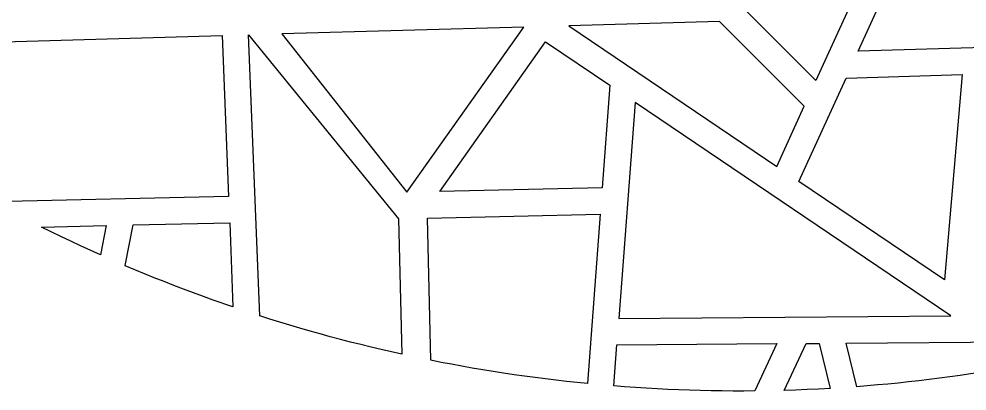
# Model space of a CAD drawing. Header units: centimetres. Extents: x 15.8 to 96.3, y -35.4 to 45.1.
# Drawn here: x 37.96 to 61.86, y -34.73 to -25.35 of the extents above; entities that cross this region are included whole.
import ezdxf

# ---------------------------------------------------------------- set-up
doc = ezdxf.new("R2010")
doc.units = ezdxf.units.CM
doc.header["$MEASUREMENT"] = 0
doc.layers.add('layer 1', color=7, linetype='Continuous')

msp = doc.modelspace()

# ---------------------------------------------------------------- linework, layer by layer
at = {"layer": 'layer 1', "color": 15}
for points, knots in [([(61.15929, -16.74705), (61.15929, -16.74705), (59.69753, -20.49693), (59.69753, -20.49693), (59.69753, -20.49693), (59.69753, -20.49693), (53.89949, -22.75125), (53.89949, -22.75125), (53.89949, -22.75125), (53.89949, -22.75125), (58.05326, -26.90502), (58.05326, -26.90502), (58.05326, -26.90502), (58.05326, -26.90502), (60.57797, -21.37568), (60.57797, -21.37568), (60.57797, -21.37568), (60.57797, -21.37568), (66.10901, -18.84928), (66.10901, -18.84928), (66.10901, -18.84928), (66.10901, -18.84928), (63.08747, -15.8345), (63.08747, -15.8345), (63.08747, -15.8345), (63.08747, -15.8345), (62.17661, -16.74536), (62.17661, -16.74536), (62.17661, -16.74536), (62.17661, -16.74536), (61.15929, -16.74705), (61.15929, -16.74705)], [0, 0, 0, 0, 0.11111111, 0.11111111, 0.11111111, 0.11111111, 0.22222222, 0.22222222, 0.22222222, 0.22222222, 0.33333333, 0.33333333, 0.33333333, 0.33333333, 0.44444444, 0.44444444, 0.44444444, 0.44444444, 0.55555556, 0.55555556, 0.55555556, 0.55555556, 0.66666667, 0.66666667, 0.66666667, 0.66666667, 0.77777778, 0.77777778, 0.77777778, 0.77777778, 1, 1, 1, 1]), ([(61.07987, -21.87758), (61.07987, -21.87758), (59.12128, -26.16823), (59.12128, -26.16823), (59.12128, -26.16823), (59.12128, -26.16823), (65.18801, -25.98741), (65.18801, -25.98741), (65.18801, -25.98741), (65.18801, -25.98741), (65.37052, -19.91899), (65.37052, -19.91899), (65.37052, -19.91899), (65.37052, -19.91899), (61.07987, -21.87758), (61.07987, -21.87758)], [0, 0, 0, 0, 0.2, 0.2, 0.2, 0.2, 0.4, 0.4, 0.4, 0.4, 0.6, 0.6, 0.6, 0.6, 1, 1, 1, 1]), ([(44.58477, -25.72886), (44.58477, -25.72886), (50.6853, -25.55818), (50.6853, -25.55818), (50.6853, -25.55818), (50.6853, -25.55818), (47.7415, -29.7204), (47.7415, -29.7204), (47.7415, -29.7204), (47.7415, -29.7204), (44.58477, -25.72886), (44.58477, -25.72886)], [0, 0, 0, 0, 0.25, 0.25, 0.25, 0.25, 0.5, 0.5, 0.5, 0.5, 1, 1, 1, 1]), ([(55.62488, -25.4196), (55.62488, -25.4196), (57.75922, -27.54888), (57.75922, -27.54888), (57.75922, -27.54888), (57.75922, -27.54888), (57.06467, -29.06978), (57.06467, -29.06978), (57.06467, -29.06978), (57.06467, -29.06978), (51.82599, -25.52607), (51.82599, -25.52607), (51.82599, -25.52607), (51.82599, -25.52607), (55.62488, -25.4196), (55.62488, -25.4196)], [0, 0, 0, 0, 0.2, 0.2, 0.2, 0.2, 0.4, 0.4, 0.4, 0.4, 0.6, 0.6, 0.6, 0.6, 1, 1, 1, 1]), ([(36.9515, -29.77109), (36.9515, -29.77109), (37.29455, -29.95867), (37.29455, -29.95867), (37.29455, -29.95867), (37.29455, -29.95867), (43.24299, -29.82348), (43.24299, -29.82348), (43.24299, -29.82348), (43.24299, -29.82348), (43.08076, -25.77279), (43.08076, -25.77279), (43.08076, -25.77279), (43.08076, -25.77279), (37.57338, -25.92657), (37.57338, -25.92657), (37.57338, -25.92657), (37.57338, -25.92657), (36.9515, -29.7694), (36.9515, -29.7694), (36.9515, -29.7694), (36.9515, -29.7694), (36.9515, -29.77109), (36.9515, -29.77109)], [0, 0, 0, 0, 0.14285714, 0.14285714, 0.14285714, 0.14285714, 0.28571429, 0.28571429, 0.28571429, 0.28571429, 0.42857143, 0.42857143, 0.42857143, 0.42857143, 0.57142857, 0.57142857, 0.57142857, 0.57142857, 0.71428571, 0.71428571, 0.71428571, 0.71428571, 1, 1, 1, 1]), ([(44.03049, -32.83488), (44.03049, -32.83488), (44.28228, -32.9143), (44.28228, -32.9143), (44.28228, -32.9143), (44.28228, -32.9143), (44.53576, -32.99373), (44.53576, -32.99373), (44.53576, -32.99373), (44.53576, -32.99373), (44.78925, -33.06977), (44.78925, -33.06977), (44.78925, -33.06977), (44.78925, -33.06977), (45.04273, -33.14413), (45.04273, -33.14413), (45.04273, -33.14413), (45.04273, -33.14413), (45.29791, -33.2168), (45.29791, -33.2168), (45.29791, -33.2168), (45.29791, -33.2168), (45.55308, -33.28946), (45.55308, -33.28946), (45.55308, -33.28946), (45.55308, -33.28946), (45.80826, -33.36044), (45.80826, -33.36044), (45.80826, -33.36044), (45.80826, -33.36044), (46.06343, -33.42803), (46.06343, -33.42803), (46.06343, -33.42803), (46.06343, -33.42803), (46.3203, -33.49563), (46.3203, -33.49563), (46.3203, -33.49563), (46.3203, -33.49563), (46.57885, -33.55984), (46.57885, -33.55984), (46.57885, -33.55984), (46.57885, -33.55984), (46.83572, -33.62237), (46.83572, -33.62237), (46.83572, -33.62237), (46.83572, -33.62237), (47.09427, -33.68321), (47.09427, -33.68321), (47.09427, -33.68321), (47.09427, -33.68321), (47.35114, -33.74235), (47.35114, -33.74235), (47.35114, -33.74235), (47.35114, -33.74235), (47.60969, -33.8015), (47.60969, -33.8015), (47.60969, -33.8015), (47.60969, -33.8015), (47.53195, -30.39129), (47.53195, -30.39129), (47.53195, -30.39129), (47.53195, -30.39129), (43.7432, -25.7542), (43.7432, -25.7542), (43.7432, -25.7542), (43.7432, -25.7542), (44.03049, -32.83319), (44.03049, -32.83319), (44.03049, -32.83319), (44.03049, -32.83319), (44.03049, -32.83488), (44.03049, -32.83488)], [0, 0, 0, 0, 0.05263158, 0.05263158, 0.05263158, 0.05263158, 0.10526316, 0.10526316, 0.10526316, 0.10526316, 0.15789474, 0.15789474, 0.15789474, 0.15789474, 0.21052632, 0.21052632, 0.21052632, 0.21052632, 0.26315789, 0.26315789, 0.26315789, 0.26315789, 0.31578947, 0.31578947, 0.31578947, 0.31578947, 0.36842105, 0.36842105, 0.36842105, 0.36842105, 0.42105263, 0.42105263, 0.42105263, 0.42105263, 0.47368421, 0.47368421, 0.47368421, 0.47368421, 0.52631579, 0.52631579, 0.52631579, 0.52631579, 0.57894737, 0.57894737, 0.57894737, 0.57894737, 0.63157895, 0.63157895, 0.63157895, 0.63157895, 0.68421053, 0.68421053, 0.68421053, 0.68421053, 0.73684211, 0.73684211, 0.73684211, 0.73684211, 0.78947368, 0.78947368, 0.78947368, 0.78947368, 0.84210526, 0.84210526, 0.84210526, 0.84210526, 0.89473684, 0.89473684, 0.89473684, 0.89473684, 1, 1, 1, 1]), ([(48.56955, -29.70181), (48.56955, -29.70181), (52.66418, -29.60886), (52.66418, -29.60886), (52.66418, -29.60886), (52.66418, -29.60886), (52.85682, -27.02501), (52.85682, -27.02501), (52.85682, -27.02501), (52.85682, -27.02501), (51.23621, -25.92995), (51.23621, -25.92995), (51.23621, -25.92995), (51.23621, -25.92995), (48.56955, -29.70181), (48.56955, -29.70181)], [0, 0, 0, 0, 0.2, 0.2, 0.2, 0.2, 0.4, 0.4, 0.4, 0.4, 0.6, 0.6, 0.6, 0.6, 1, 1, 1, 1]), ([(61.2928, -31.93078), (61.2928, -31.93078), (61.74062, -26.75631), (61.74062, -26.75631), (61.74062, -26.75631), (61.74062, -26.75631), (58.81372, -26.8425), (58.81372, -26.8425), (58.81372, -26.8425), (58.81372, -26.8425), (57.62403, -29.44494), (57.62403, -29.44494), (57.62403, -29.44494), (57.62403, -29.44494), (61.2928, -31.93078), (61.2928, -31.93078)], [0, 0, 0, 0, 0.2, 0.2, 0.2, 0.2, 0.4, 0.4, 0.4, 0.4, 0.6, 0.6, 0.6, 0.6, 1, 1, 1, 1]), ([(53.49223, -27.45424), (53.49223, -27.45424), (61.45165, -32.83826), (61.45165, -32.83826), (61.45165, -32.83826), (61.45165, -32.83826), (53.08496, -32.89909), (53.08496, -32.89909), (53.08496, -32.89909), (53.08496, -32.89909), (53.49223, -27.45424), (53.49223, -27.45424)], [0, 0, 0, 0, 0.25, 0.25, 0.25, 0.25, 0.5, 0.5, 0.5, 0.5, 1, 1, 1, 1]), ([(48.33973, -33.95359), (48.33973, -33.95359), (48.60166, -34.00767), (48.60166, -34.00767), (48.60166, -34.00767), (48.60166, -34.00767), (48.86359, -34.05498), (48.86359, -34.05498), (48.86359, -34.05498), (48.86359, -34.05498), (49.12553, -34.10399), (49.12553, -34.10399), (49.12553, -34.10399), (49.12553, -34.10399), (49.38915, -34.15131), (49.38915, -34.15131), (49.38915, -34.15131), (49.38915, -34.15131), (49.65109, -34.19525), (49.65109, -34.19525), (49.65109, -34.19525), (49.65109, -34.19525), (49.91471, -34.23918), (49.91471, -34.23918), (49.91471, -34.23918), (49.91471, -34.23918), (50.17834, -34.27805), (50.17834, -34.27805), (50.17834, -34.27805), (50.17834, -34.27805), (50.44196, -34.31861), (50.44196, -34.31861), (50.44196, -34.31861), (50.44196, -34.31861), (50.70727, -34.35748), (50.70727, -34.35748), (50.70727, -34.35748), (50.70727, -34.35748), (50.9709, -34.39127), (50.9709, -34.39127), (50.9709, -34.39127), (50.9709, -34.39127), (51.23452, -34.42507), (51.23452, -34.42507), (51.23452, -34.42507), (51.23452, -34.42507), (51.49984, -34.45887), (51.49984, -34.45887), (51.49984, -34.45887), (51.49984, -34.45887), (51.76346, -34.4876), (51.76346, -34.4876), (51.76346, -34.4876), (51.76346, -34.4876), (52.03046, -34.51633), (52.03046, -34.51633), (52.03046, -34.51633), (52.03046, -34.51633), (52.29409, -34.54337), (52.29409, -34.54337), (52.29409, -34.54337), (52.29409, -34.54337), (52.61348, -30.27468), (52.61348, -30.27468), (52.61348, -30.27468), (52.61348, -30.27468), (48.25861, -30.37439), (48.25861, -30.37439), (48.25861, -30.37439), (48.25861, -30.37439), (48.33973, -33.95528), (48.33973, -33.95528), (48.33973, -33.95528), (48.33973, -33.95528), (48.33973, -33.95359), (48.33973, -33.95359)], [0, 0, 0, 0, 0.05, 0.05, 0.05, 0.05, 0.1, 0.1, 0.1, 0.1, 0.15, 0.15, 0.15, 0.15, 0.2, 0.2, 0.2, 0.2, 0.25, 0.25, 0.25, 0.25, 0.3, 0.3, 0.3, 0.3, 0.35, 0.35, 0.35, 0.35, 0.4, 0.4, 0.4, 0.4, 0.45, 0.45, 0.45, 0.45, 0.5, 0.5, 0.5, 0.5, 0.55, 0.55, 0.55, 0.55, 0.6, 0.6, 0.6, 0.6, 0.65, 0.65, 0.65, 0.65, 0.7, 0.7, 0.7, 0.7, 0.75, 0.75, 0.75, 0.75, 0.8, 0.8, 0.8, 0.8, 0.85, 0.85, 0.85, 0.85, 0.9, 0.9, 0.9, 0.9, 1, 1, 1, 1]), ([(38.52311, -30.59576), (38.52311, -30.59576), (38.76983, -30.71744), (38.76983, -30.71744), (38.76983, -30.71744), (38.76983, -30.71744), (39.01656, -30.83742), (39.01656, -30.83742), (39.01656, -30.83742), (39.01656, -30.83742), (39.26497, -30.95571), (39.26497, -30.95571), (39.26497, -30.95571), (39.26497, -30.95571), (39.5117, -31.07231), (39.5117, -31.07231), (39.5117, -31.07231), (39.5117, -31.07231), (40.0136, -31.29876), (40.0136, -31.29876), (40.0136, -31.29876), (40.0136, -31.29876), (40.15893, -30.56028), (40.15893, -30.56028), (40.15893, -30.56028), (40.15893, -30.56028), (38.5248, -30.59576), (38.5248, -30.59576), (38.5248, -30.59576), (38.5248, -30.59576), (38.52311, -30.59576), (38.52311, -30.59576)], [0, 0, 0, 0, 0.11111111, 0.11111111, 0.11111111, 0.11111111, 0.22222222, 0.22222222, 0.22222222, 0.22222222, 0.33333333, 0.33333333, 0.33333333, 0.33333333, 0.44444444, 0.44444444, 0.44444444, 0.44444444, 0.55555556, 0.55555556, 0.55555556, 0.55555556, 0.66666667, 0.66666667, 0.66666667, 0.66666667, 0.77777778, 0.77777778, 0.77777778, 0.77777778, 1, 1, 1, 1]), ([(40.63717, -31.57083), (40.63717, -31.57083), (40.8822, -31.67223), (40.8822, -31.67223), (40.8822, -31.67223), (40.8822, -31.67223), (41.12555, -31.77362), (41.12555, -31.77362), (41.12555, -31.77362), (41.12555, -31.77362), (41.37059, -31.87333), (41.37059, -31.87333), (41.37059, -31.87333), (41.37059, -31.87333), (41.61731, -31.97134), (41.61731, -31.97134), (41.61731, -31.97134), (41.61731, -31.97134), (41.86404, -32.06766), (41.86404, -32.06766), (41.86404, -32.06766), (41.86404, -32.06766), (42.11076, -32.1623), (42.11076, -32.1623), (42.11076, -32.1623), (42.11076, -32.1623), (42.35918, -32.25524), (42.35918, -32.25524), (42.35918, -32.25524), (42.35918, -32.25524), (42.60759, -32.34819), (42.60759, -32.34819), (42.60759, -32.34819), (42.60759, -32.34819), (42.8577, -32.43606), (42.8577, -32.43606), (42.8577, -32.43606), (42.8577, -32.43606), (43.35453, -32.61012), (43.35453, -32.61012), (43.35453, -32.61012), (43.35453, -32.61012), (43.27172, -30.48761), (43.27172, -30.48761), (43.27172, -30.48761), (43.27172, -30.48761), (40.83996, -30.54338), (40.83996, -30.54338), (40.83996, -30.54338), (40.83996, -30.54338), (40.63717, -31.56914), (40.63717, -31.56914), (40.63717, -31.56914), (40.63717, -31.56914), (40.63717, -31.57083), (40.63717, -31.57083)], [0, 0, 0, 0, 0.06666667, 0.06666667, 0.06666667, 0.06666667, 0.13333333, 0.13333333, 0.13333333, 0.13333333, 0.2, 0.2, 0.2, 0.2, 0.26666667, 0.26666667, 0.26666667, 0.26666667, 0.33333333, 0.33333333, 0.33333333, 0.33333333, 0.4, 0.4, 0.4, 0.4, 0.46666667, 0.46666667, 0.46666667, 0.46666667, 0.53333333, 0.53333333, 0.53333333, 0.53333333, 0.6, 0.6, 0.6, 0.6, 0.66666667, 0.66666667, 0.66666667, 0.66666667, 0.73333333, 0.73333333, 0.73333333, 0.73333333, 0.8, 0.8, 0.8, 0.8, 0.86666667, 0.86666667, 0.86666667, 0.86666667, 1, 1, 1, 1]), ([(52.95653, -34.60251), (52.95653, -34.60251), (53.23029, -34.62279), (53.23029, -34.62279), (53.23029, -34.62279), (53.23029, -34.62279), (53.50237, -34.64307), (53.50237, -34.64307), (53.50237, -34.64307), (53.50237, -34.64307), (53.77613, -34.65997), (53.77613, -34.65997), (53.77613, -34.65997), (53.77613, -34.65997), (54.04989, -34.67518), (54.04989, -34.67518), (54.04989, -34.67518), (54.04989, -34.67518), (54.32197, -34.68701), (54.32197, -34.68701), (54.32197, -34.68701), (54.32197, -34.68701), (54.59573, -34.69884), (54.59573, -34.69884), (54.59573, -34.69884), (54.59573, -34.69884), (54.86949, -34.70898), (54.86949, -34.70898), (54.86949, -34.70898), (54.86949, -34.70898), (55.14326, -34.71743), (55.14326, -34.71743), (55.14326, -34.71743), (55.14326, -34.71743), (55.41533, -34.72249), (55.41533, -34.72249), (55.41533, -34.72249), (55.41533, -34.72249), (55.68909, -34.72756), (55.68909, -34.72756), (55.68909, -34.72756), (55.68909, -34.72756), (55.96286, -34.72925), (55.96286, -34.72925), (55.96286, -34.72925), (55.96286, -34.72925), (56.23662, -34.72925), (56.23662, -34.72925), (56.23662, -34.72925), (56.23662, -34.72925), (56.51038, -34.72756), (56.51038, -34.72756), (56.51038, -34.72756), (56.51038, -34.72756), (57.06974, -33.5345), (57.06974, -33.5345), (57.06974, -33.5345), (57.06974, -33.5345), (53.03426, -33.56491), (53.03426, -33.56491), (53.03426, -33.56491), (53.03426, -33.56491), (52.95822, -34.60082), (52.95822, -34.60082), (52.95822, -34.60082), (52.95822, -34.60082), (52.95653, -34.60251), (52.95653, -34.60251)], [0, 0, 0, 0, 0.05555556, 0.05555556, 0.05555556, 0.05555556, 0.11111111, 0.11111111, 0.11111111, 0.11111111, 0.16666667, 0.16666667, 0.16666667, 0.16666667, 0.22222222, 0.22222222, 0.22222222, 0.22222222, 0.27777778, 0.27777778, 0.27777778, 0.27777778, 0.33333333, 0.33333333, 0.33333333, 0.33333333, 0.38888889, 0.38888889, 0.38888889, 0.38888889, 0.44444444, 0.44444444, 0.44444444, 0.44444444, 0.5, 0.5, 0.5, 0.5, 0.55555556, 0.55555556, 0.55555556, 0.55555556, 0.61111111, 0.61111111, 0.61111111, 0.61111111, 0.66666667, 0.66666667, 0.66666667, 0.66666667, 0.72222222, 0.72222222, 0.72222222, 0.72222222, 0.77777778, 0.77777778, 0.77777778, 0.77777778, 0.83333333, 0.83333333, 0.83333333, 0.83333333, 0.88888889, 0.88888889, 0.88888889, 0.88888889, 1, 1, 1, 1]), ([(57.25225, -34.71405), (57.25225, -34.71405), (57.54122, -34.70391), (57.54122, -34.70391), (57.54122, -34.70391), (57.54122, -34.70391), (57.8302, -34.69208), (57.8302, -34.69208), (57.8302, -34.69208), (57.8302, -34.69208), (58.11917, -34.68025), (58.11917, -34.68025), (58.11917, -34.68025), (58.11917, -34.68025), (58.40983, -34.66504), (58.40983, -34.66504), (58.40983, -34.66504), (58.40983, -34.66504), (58.13438, -33.52774), (58.13438, -33.52774), (58.13438, -33.52774), (58.13438, -33.52774), (57.80485, -33.52943), (57.80485, -33.52943), (57.80485, -33.52943), (57.80485, -33.52943), (57.25225, -34.71405), (57.25225, -34.71405)], [0, 0, 0, 0, 0.125, 0.125, 0.125, 0.125, 0.25, 0.25, 0.25, 0.25, 0.375, 0.375, 0.375, 0.375, 0.5, 0.5, 0.5, 0.5, 0.625, 0.625, 0.625, 0.625, 0.75, 0.75, 0.75, 0.75, 1, 1, 1, 1]), ([(59.08241, -34.61941), (59.08241, -34.61941), (59.34603, -34.59913), (59.34603, -34.59913), (59.34603, -34.59913), (59.34603, -34.59913), (59.60628, -34.57716), (59.60628, -34.57716), (59.60628, -34.57716), (59.60628, -34.57716), (59.86821, -34.5535), (59.86821, -34.5535), (59.86821, -34.5535), (59.86821, -34.5535), (60.12846, -34.52816), (60.12846, -34.52816), (60.12846, -34.52816), (60.12846, -34.52816), (60.39039, -34.49943), (60.39039, -34.49943), (60.39039, -34.49943), (60.39039, -34.49943), (60.65064, -34.47239), (60.65064, -34.47239), (60.65064, -34.47239), (60.65064, -34.47239), (60.91257, -34.44028), (60.91257, -34.44028), (60.91257, -34.44028), (60.91257, -34.44028), (61.17112, -34.40817), (61.17112, -34.40817), (61.17112, -34.40817), (61.17112, -34.40817), (61.43306, -34.37269), (61.43306, -34.37269), (61.43306, -34.37269), (61.43306, -34.37269), (61.69161, -34.3372), (61.69161, -34.3372), (61.69161, -34.3372), (61.69161, -34.3372), (61.95186, -34.30002), (61.95186, -34.30002), (61.95186, -34.30002), (61.95186, -34.30002), (62.2121, -34.26115), (62.2121, -34.26115), (62.2121, -34.26115), (62.2121, -34.26115), (62.47066, -34.21891), (62.47066, -34.21891), (62.47066, -34.21891), (62.47066, -34.21891), (62.7309, -34.17497), (62.7309, -34.17497), (62.7309, -34.17497), (62.7309, -34.17497), (62.98777, -34.13272), (62.98777, -34.13272), (62.98777, -34.13272), (62.98777, -34.13272), (62.99283, -33.49225), (62.99283, -33.49225), (62.99283, -33.49225), (62.99283, -33.49225), (58.8171, -33.52267), (58.8171, -33.52267), (58.8171, -33.52267), (58.8171, -33.52267), (59.08241, -34.61941), (59.08241, -34.61941)], [0, 0, 0, 0, 0.05263158, 0.05263158, 0.05263158, 0.05263158, 0.10526316, 0.10526316, 0.10526316, 0.10526316, 0.15789474, 0.15789474, 0.15789474, 0.15789474, 0.21052632, 0.21052632, 0.21052632, 0.21052632, 0.26315789, 0.26315789, 0.26315789, 0.26315789, 0.31578947, 0.31578947, 0.31578947, 0.31578947, 0.36842105, 0.36842105, 0.36842105, 0.36842105, 0.42105263, 0.42105263, 0.42105263, 0.42105263, 0.47368421, 0.47368421, 0.47368421, 0.47368421, 0.52631579, 0.52631579, 0.52631579, 0.52631579, 0.57894737, 0.57894737, 0.57894737, 0.57894737, 0.63157895, 0.63157895, 0.63157895, 0.63157895, 0.68421053, 0.68421053, 0.68421053, 0.68421053, 0.73684211, 0.73684211, 0.73684211, 0.73684211, 0.78947368, 0.78947368, 0.78947368, 0.78947368, 0.84210526, 0.84210526, 0.84210526, 0.84210526, 0.89473684, 0.89473684, 0.89473684, 0.89473684, 1, 1, 1, 1])]:
    msp.add_open_spline(points, degree=3, knots=knots, dxfattribs=at)

doc.saveas('drawing.dxf')
